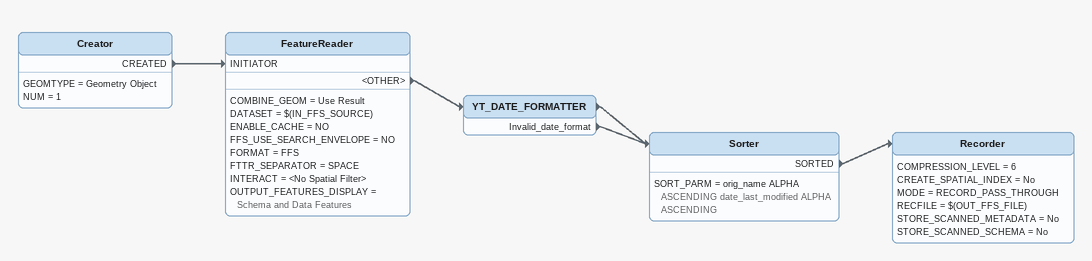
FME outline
Creator
    GEOMTYPE = Geometry Object
    NUM = 1
    CREATED -> FeatureReader [INITIATOR]
FeatureReader
    COMBINE_GEOM = Use Result
    DATASET = $(IN_FFS_SOURCE)
    ENABLE_CACHE = NO
    FFS_USE_SEARCH_ENVELOPE = NO
    FORMAT = FFS
    FTTR_SEPARATOR = SPACE
    INTERACT = <No Spatial Filter>
    OUTPUT_FEATURES_DISPLAY = Schema and Data Features
    <OTHER> -> YT_DATE_FORMATTER
YT_DATE_FORMATTER
    -> Sorter
    Invalid_date_format -> Sorter
Sorter
    SORT_PARM = orig_name ALPHA ASCENDING date_last_modified ALPHA ASCENDING
    SORTED -> Recorder
Recorder
    COMPRESSION_LEVEL = 6
    CREATE_SPATIAL_INDEX = No
    MODE = RECORD_PASS_THROUGH
    RECFILE = $(OUT_FFS_FILE)
    STORE_SCANNED_METADATA = No
    STORE_SCANNED_SCHEMA = No
